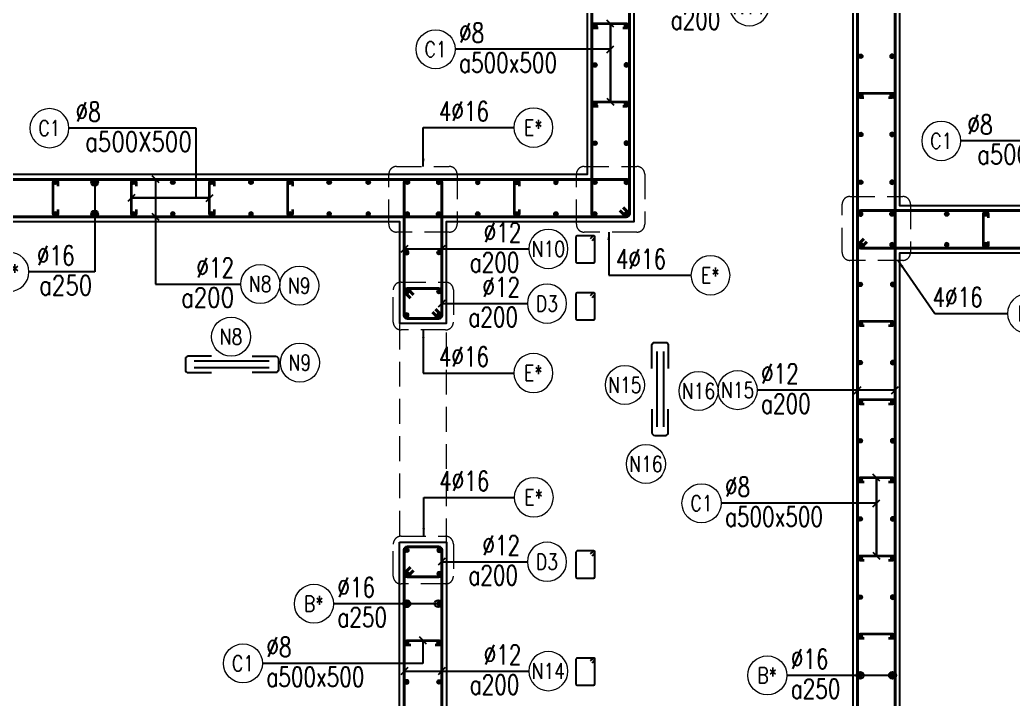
# Model space of a CAD drawing. Header units: millimetres. Extents: x 931337 to 1117500, y 19732 to 157199.
# Drawn here: x 948621 to 954974, y 80188 to 84532 of the extents above; entities that cross this region are included whole.
import ezdxf
from ezdxf.enums import TextEntityAlignment as Align

# ---------------------------------------------------------------- set-up
doc = ezdxf.new("R2010")
doc.units = ezdxf.units.MM
doc.header["$MEASUREMENT"] = 0
doc.linetypes.add('HIDDEN', pattern=[9.525, 6.35, -3.175])
doc.linetypes.add('HIDDEN2', pattern=[4.7625, 3.175, -1.5875])
doc.layers.get('0').update_dxf_attribs({"lineweight": 20})
doc.layers.add('Hidden', color=9, linetype='HIDDEN')
doc.layers.add('Ligature', color=1, linetype='Continuous')
for name, color, linetype, lineweight in [('HT_Core wall _B3F-B1F$0$NDC_S_WALL', 6, 'Continuous', 25), ('KC-LEADER', 153, 'Continuous', 18), ('KC-THEP', 6, 'Continuous', 40), ('NDC_S_BEAM', 3, 'HIDDEN2', 20), ('NDC_S_DIM', 1, 'Continuous', 15), ('NDC_S_HIDDEN', 8, 'HIDDEN2', 13), ('NDC_S_LEADER', 1, 'Continuous', 15), ('NDC_S_REBAR', 4, 'Continuous', 35), ('NDC_S_STIRRUP', 4, 'Continuous', 40), ('NDC_S_VN TEXT', 7, 'Continuous', 20)]:
    doc.layers.add(name, color=color, linetype=linetype, lineweight=lineweight)
doc.styles.add('NDC_ARIAL', font='arial.ttf', dxfattribs={"width": 0.85})
doc.styles.add('NDC_DIM', font='', dxfattribs={"width": 0.75})
doc.styles.add('NDC_EN TXT', font='romans.shx', dxfattribs={"width": 0.8})
doc.styles.get('NDC_DIM').set_extended_font_data('Dotum')
doc.dimstyles.new('NDC_1-50', dxfattribs={"dimscale": 50, "dimtxt": 2.5, "dimasz": 1, "dimexe": 1.5, "dimexo": 0, "dimgap": 0.8, "dimtad": 1, "dimdec": 0, "dimdsep": 46, "dimtxsty": 'NDC_ARIAL', "dimblk": 'DIMMARK', "dimcen": 49999.938995, "dimdle": 1.5, "dimclrd": 1, "dimclre": 1, "dimclrt": 3, "dimadec": 0, "dimazin": 0, "dimtfac": 1, "dimtdec": 0, "dimtix": 1, "dimtmove": 2, "dimatfit": 3, "dimfxl": 1, "dimarcsym": 0})
doc.dimstyles.new('NDC_dim_30', dxfattribs={"dimscale": 30, "dimtxt": 2.5, "dimasz": 1.5, "dimexe": 1.5, "dimexo": 2.5, "dimgap": 1, "dimtad": 1, "dimdec": 0, "dimzin": 0, "dimdsep": 46, "dimtxsty": 'NDC_DIM', "dimblk": 'DIMMARK', "dimcen": 0.09, "dimdle": 1.2, "dimclrd": 1, "dimclre": 1, "dimclrt": 3, "dimadec": 0, "dimazin": 0, "dimtfac": 1, "dimtdec": 0, "dimtix": 1, "dimtofl": 0, "dimtmove": 0, "dimatfit": 3, "dimfxl": 6, "dimfxlon": 1, "dimtolj": 1, "dimtzin": 0, "dimarcsym": 0})

# ---------------------------------------------------------------- blocks, each defined once
blk = doc.blocks.new('THEP')
at = {"layer": 'KC-LEADER', "color": 6}
blk.add_circle((0, 0), 14, dxfattribs=at)
at = {"layer": 'KC-THEP'}
for p, q in [((-14, 0), (14, 0)), ((9.9, 9.9), (-9.9, -9.9)), ((-9.9, 9.9), (9.9, -9.9)), ((0, 14), (0, -14))]:
    blk.add_line(p, q, dxfattribs=at)
blk = doc.blocks.new('DIMMARK')
at = {"layer": 'NDC_S_DIM', "color": 1}
blk.add_line((-1.5, 0), (1, 0), dxfattribs=at)
at = {"layer": 'NDC_S_DIM', "color": 2, "const_width": 0.1}
blk.add_lwpolyline([(-0.42, -0.42), (0.42, 0.42)], dxfattribs=at)
blk = doc.blocks.new('*U10')
blk.add_circle((2.5, 0), 2.5)
at = {"layer": 'NDC_S_VN TEXT', "color": 3, "style": 'NDC_EN TXT'}
for tag, width, p in [('DK2', 0.75, (-0.85, 0.85)), ('KC2', 0.8, (-0.85, -2.97))]:
    blk.add_attdef(tag, text='', height=2.5, dxfattribs=dict(at, width=width)).set_placement(p, align=Align.RIGHT)
at = {"layer": 'NDC_S_VN TEXT', "color": 7, "style": 'NDC_EN TXT', "width": 0.8}
blk.add_attdef('SH3', text='', height=2, dxfattribs=at).set_placement((2.5, 0), align=Align.MIDDLE)
blk = doc.blocks.new('A$C7BC65A55')
at = {"layer": 'Ligature'}
for p, q in [((-15.2, 372, 0), (-15.2, 38.5, 0)), ((15.2, 372, 0), (15.2, 38.5, 0))]:
    blk.add_line(p, q, dxfattribs=at)
for points in [[(-36.2, 296.5), (-36.2, 400.9, -0.414214), (-24, 413.1), (24, 413.1, -0.414214), (36.2, 400.9), (36.2, 296.5)], [(-36.2, 116.5), (-36.2, 12.2, 0.414214), (-24, 0), (24, 0, 0.414214), (36.2, 12.2), (36.2, 116.5)]]:
    blk.add_lwpolyline(points, format="xyb", dxfattribs=at)
blk = doc.blocks.new('*U11')
blk.add_circle((-2.5, 0), 2.5)
at = {"layer": 'NDC_S_VN TEXT', "color": 3, "style": 'NDC_EN TXT', "width": 0.75}
for tag, p in [('DK1', (0.5, 0.85)), ('KC1', (0.5, -2.97))]:
    blk.add_attdef(tag, p, '', height=2.5, dxfattribs=at)
at = {"layer": 'NDC_S_VN TEXT', "color": 7, "style": 'NDC_EN TXT', "width": 0.8}
blk.add_attdef('SH2', text='', height=2, dxfattribs=at).set_placement((-2.5, 0), align=Align.MIDDLE)
blk = doc.blocks.new('*U13')
blk.add_circle((-2.5, 0), 2.5)
at = {"layer": 'NDC_S_VN TEXT', "color": 3, "style": 'NDC_EN TXT', "width": 0.75}
blk.add_attdef('DK1', (0.5, 0.85), '', height=2.5, dxfattribs=at)
at = {"layer": 'NDC_S_VN TEXT', "color": 7, "style": 'NDC_EN TXT', "width": 0.8}
blk.add_attdef('SH2', text='', height=2, dxfattribs=at).set_placement((-2.5, 0), align=Align.MIDDLE)
blk = doc.blocks.new('*U12')
blk.add_circle((-2.5, 0), 2.5)
at = {"layer": 'NDC_S_VN TEXT', "color": 3, "style": 'NDC_EN TXT', "width": 0.75}
for tag, p in [('DK1', (0.5, 0.85)), ('KC1', (0.5, -2.97))]:
    blk.add_attdef(tag, p, '', height=2.5, dxfattribs=at)
at = {"layer": 'NDC_S_VN TEXT', "color": 7, "style": 'NDC_EN TXT', "width": 0.8}
blk.add_attdef('SH2', text='', height=2, dxfattribs=at).set_placement((-2.5, 0), align=Align.MIDDLE)

msp = doc.modelspace()

# ---------------------------------------------------------------- linework, layer by layer
for centre in [(950407.985, 82832.403), (949971.711, 82506.127), (950411.812, 82340.371), (952490.89, 82197.291), (952961.859, 82159.131), (952625.338, 81692.288)]:
    msp.add_circle(centre, 125)
at = {"layer": 'HT_Core wall _B3F-B1F$0$NDC_S_WALL'}
for points in [[(951349.189, 76542.293), (951349.189, 78492.293), (951049.189, 78492.293), (951049.189, 77842.293), (948349.189, 77842.293), (948349.189, 83242.293), (951049.189, 83242.293), (951049.189, 82592.293), (951349.189, 82592.293), (951349.189, 83242.293), (952549.189, 83242.293), (952549.189, 85742.293), (950049.189, 85742.293), (950049.189, 85242.293), (952249.189, 85242.293), (952249.189, 83542.293), (948349.189, 83542.293), (948349.189, 85242.293), (949249.189, 85242.293), (949249.189, 85742.293), (947849.189, 85742.293), (947849.189, 76542.293)], [(951049.189, 81192.293), (951349.189, 81192.293), (951349.189, 79892.293), (951049.189, 79892.293)]]:
    msp.add_lwpolyline(points, close=True, dxfattribs=at)
for points in [[(955299.189, 85742.293), (953949.189, 85742.293), (953949.189, 78642.293), (953199.189, 78642.293), (953199.189, 78442.293), (954249.189, 78442.293), (954249.189, 83042.293), (957049.189, 83042.293)], [(957049.189, 83342.293), (954249.189, 83342.293), (954249.189, 85242.293), (955299.189, 85242.293)]]:
    msp.add_lwpolyline(points, dxfattribs=at)
at = {"layer": 'Ligature'}
for points in [[(952280.378, 83121.378), (952296.344, 83137.344, 0.66817864), (952290.571, 83151.282), (952185.942, 83151.282, 0.41421356), (952177.777, 83143.117), (952177.777, 82986.009, 0.41421356), (952185.942, 82977.845), (952290.571, 82977.845, 0.41421356), (952298.736, 82986.009), (952298.736, 83143.117, 0.66817864), (952284.797, 83148.89), (952268.832, 83132.925)], [(952280.378, 82756.777), (952296.344, 82772.743, 0.66817864), (952290.571, 82786.681), (952185.942, 82786.681, 0.41421356), (952177.777, 82778.516), (952177.777, 82621.409, 0.41421356), (952185.942, 82613.244), (952290.571, 82613.244, 0.41421356), (952298.736, 82621.409), (952298.736, 82778.516, 0.66817864), (952284.797, 82784.29), (952268.832, 82768.324)], [(952280.378, 81105.807), (952296.344, 81121.773, 0.66817864), (952290.571, 81135.711), (952185.942, 81135.711, 0.41421356), (952177.777, 81127.546), (952177.777, 80970.439, 0.41421356), (952185.942, 80962.274), (952290.571, 80962.274, 0.41421356), (952298.736, 80970.439), (952298.736, 81127.546, 0.66817864), (952284.797, 81133.32), (952268.832, 81117.354)], [(952280.35, 80421.378), (952296.316, 80437.344, 0.66817864), (952290.543, 80451.282), (952185.914, 80451.282, 0.41421356), (952177.749, 80443.117), (952177.749, 80286.009, 0.41421356), (952185.914, 80277.845), (952290.543, 80277.845, 0.41421356), (952298.708, 80286.009), (952298.707, 80443.117, 0.66817864), (952284.769, 80448.89), (952268.803, 80432.925)]]:
    msp.add_lwpolyline(points, format="xyb", dxfattribs=at)
at = {"layer": 'NDC_S_BEAM', "ltscale": 50}
for p, q in [((951049.189, 82583.987), (951049.189, 81183.987)), ((951349.189, 81183.987), (951349.189, 82583.987))]:
    msp.add_line(p, q, dxfattribs=at)
at = {"layer": 'NDC_S_HIDDEN', "ltscale": 50}
for points in [[(951030.264, 83594.549), (951367.474, 83594.549, -0.41421356), (951417.474, 83544.549), (951417.474, 83224.812, -0.41421356), (951367.474, 83174.812), (951030.264, 83174.812, -0.41421356), (950980.264, 83224.812), (950980.264, 83544.549, -0.41421356)], [(952230.236, 83594.549), (952567.446, 83594.549, -0.41421356), (952617.446, 83544.549), (952617.446, 83224.812, -0.41421356), (952567.446, 83174.812), (952230.236, 83174.812, -0.41421356), (952180.236, 83224.812), (952180.236, 83544.549, -0.41421356)], [(953930.236, 83402.583), (954267.446, 83402.583, -0.41421356), (954317.446, 83352.583), (954317.446, 83044.067, -0.41421356), (954267.446, 82994.067), (953930.236, 82994.067, -0.41421356), (953880.236, 83044.067), (953880.236, 83352.583, -0.41421356)], [(951058.922, 82854.754), (951343.678, 82854.754, -0.41421356), (951393.678, 82804.754), (951393.678, 82599.746, -0.41421356), (951343.678, 82549.746), (951058.922, 82549.746, -0.41421356), (951008.922, 82599.746), (951008.922, 82804.754, -0.41421356)], [(951058.922, 81229.933), (951343.678, 81229.933, -0.41421356), (951393.678, 81179.933), (951393.678, 80974.925, -0.41421356), (951343.678, 80924.925), (951058.922, 80924.925, -0.41421356), (951008.922, 80974.925), (951008.922, 81179.933, -0.41421356)]]:
    msp.add_lwpolyline(points, format="xyb", close=True, dxfattribs=at)
at = {"layer": 'NDC_S_REBAR'}
for points in [[(952319.74, 84478.539), (952294.74, 84478.539, -1), (952294.74, 84508.539), (952501.764, 84508.539, -1), (952501.764, 84478.539), (952476.764, 84478.539)], [(954019.74, 84034.272), (953994.74, 84034.272, -1), (953994.74, 84064.272), (954201.764, 84064.272, -1), (954201.764, 84034.272), (954176.764, 84034.272)], [(952319.74, 83978.539), (952294.74, 83978.539, -1), (952294.74, 84008.539), (952501.764, 84008.539, -1), (952501.764, 83978.539), (952476.764, 83978.539)], [(948864.217, 83318.539), (948864.217, 83293.539, -1), (948834.217, 83293.539), (948834.217, 83493.539, -1), (948864.217, 83493.539), (948864.217, 83468.539)], [(949364.217, 83318.539), (949364.217, 83293.539, -1), (949334.217, 83293.539), (949334.217, 83493.539, -1), (949364.217, 83493.539), (949364.217, 83468.539)], [(949864.217, 83318.539), (949864.217, 83293.539, -1), (949834.217, 83293.539), (949834.217, 83493.539, -1), (949864.217, 83493.539), (949864.217, 83468.539)], [(950364.217, 83318.539), (950364.217, 83293.539, -1), (950334.217, 83293.539), (950334.217, 83493.539, -1), (950364.217, 83493.539), (950364.217, 83468.539)], [(951814.189, 83318.84), (951814.189, 83293.84, -1), (951784.189, 83293.84), (951784.189, 83493.84, -1), (951814.189, 83493.84), (951814.189, 83468.84)], [(954814.189, 83115.746), (954814.189, 83090.746, -1), (954784.189, 83090.746), (954784.189, 83290.746, -1), (954814.189, 83290.746), (954814.189, 83265.746)], [(954020.677, 82575.445), (953995.677, 82575.445, -1), (953995.677, 82605.445), (954202.701, 82605.445, -1), (954202.701, 82575.445), (954177.701, 82575.445)], [(954020.677, 82075.445), (953995.677, 82075.445, -1), (953995.677, 82105.445), (954202.701, 82105.445, -1), (954202.701, 82075.445), (954177.701, 82075.445)], [(954020.677, 81575.445), (953995.677, 81575.445, -1), (953995.677, 81605.445), (954202.701, 81605.445, -1), (954202.701, 81575.445), (954177.701, 81575.445)], [(954020.677, 81075.445), (953995.677, 81075.445, -1), (953995.677, 81105.445), (954202.701, 81105.445, -1), (954202.701, 81075.445), (954177.701, 81075.445)], [(951120.677, 80533.27), (951095.677, 80533.27, -1), (951095.677, 80563.27), (951302.701, 80563.27, -1), (951302.701, 80533.27), (951277.701, 80533.27)], [(954020.677, 80575.445), (953995.677, 80575.445, -1), (953995.677, 80605.445), (954202.701, 80605.445, -1), (954202.701, 80575.445), (954177.701, 80575.445)]]:
    msp.add_lwpolyline(points, format="xyb", dxfattribs=at)
at = {"layer": 'NDC_S_STIRRUP'}
for points in [[(952479.189, 83332.293), (952519.189, 83292.293, -0.41421356), (952499.189, 83272.293), (952299.189, 83272.293, -0.41421356), (952279.189, 83292.293), (952279.189, 85692.293, -0.41421356), (952299.189, 85712.293), (952499.189, 85712.293, -0.41421356), (952519.189, 85692.293), (952519.189, 83292.293, -0.41421356), (952499.189, 83272.293), (952459.189, 83312.293)], [(954179.189, 78532.293), (954219.189, 78492.293, -0.41421356), (954199.189, 78472.293), (953999.189, 78472.293, -0.41421356), (953979.189, 78492.293), (953979.189, 85692.293, -0.41421356), (953999.189, 85712.293), (954199.189, 85712.293, -0.41421356), (954219.189, 85692.293), (954219.189, 78492.293, -0.41421356), (954199.189, 78472.293), (954159.189, 78512.293)], [(947939.189, 83312.293), (947899.189, 83272.293, -0.41421356), (947879.189, 83292.293), (947879.189, 83492.293, -0.41421356), (947899.189, 83512.293), (952499.189, 83512.293, -0.41421356), (952519.189, 83492.293), (952519.189, 83292.293, -0.41435759), (952499.189, 83272.293), (947899.189, 83272.293, -0.41421356), (947879.189, 83292.293), (947919.189, 83332.293)], [(951279.217, 82682.293), (951319.217, 82642.293, -0.41421356), (951299.217, 82622.293), (951099.217, 82622.293, -0.41421356), (951079.217, 82642.293), (951079.217, 83492.293, -0.41421356), (951099.217, 83512.293), (951299.217, 83512.293, -0.41421356), (951319.217, 83492.293), (951319.217, 82642.293, -0.41421356), (951299.217, 82622.293), (951259.217, 82662.293)], [(954039.189, 83112.293), (953999.189, 83072.293, -0.41421356), (953979.189, 83092.293), (953979.189, 83292.293, -0.41421356), (953999.189, 83312.293), (957299.161, 83312.293, -0.41421356), (957319.161, 83292.293), (957319.161, 83092.293, -0.41435759), (957299.161, 83072.293), (953999.189, 83072.293, -0.41421356), (953979.189, 83092.293), (954019.189, 83132.293)], [(951119.189, 82753.263), (951079.189, 82793.263, -0.41421356), (951099.189, 82813.263), (951299.189, 82813.263, -0.41421356), (951319.189, 82793.263), (951319.189, 82642.293, -0.41421356), (951299.189, 82622.293), (951099.189, 82622.293, -0.41421356), (951079.189, 82642.293), (951079.189, 82793.263, -0.41421356), (951099.189, 82813.263), (951139.189, 82773.263)], [(951119.189, 81031.323), (951079.189, 80991.323, 0.41421356), (951099.189, 80971.323), (951299.189, 80971.323, 0.41421356), (951319.189, 80991.323), (951319.189, 81142.293, 0.41421356), (951299.189, 81162.293), (951099.189, 81162.293, 0.41421356), (951079.189, 81142.293), (951079.189, 80991.323, 0.41421356), (951099.189, 80971.323), (951139.189, 81011.323)], [(951279.217, 79982.293), (951319.217, 79942.293, -0.41421356), (951299.217, 79922.293), (951099.217, 79922.293, -0.41421356), (951079.217, 79942.293), (951079.217, 81142.293, -0.41421356), (951099.217, 81162.293), (951299.217, 81162.293, -0.41421356), (951319.217, 81142.293), (951319.217, 79942.293, -0.41421356), (951299.217, 79922.293), (951259.217, 79962.293)]]:
    msp.add_lwpolyline(points, format="xyb", dxfattribs=at)

# ---------------------------------------------------------------- block references
at = {"layer": 'Hidden', "xscale": 1.44, "yscale": 1.44, "zscale": 1.44}
msp.add_blockref('A$C7BC65A55', (952715.97, 81875.01, 0.03), dxfattribs=at)
at = {"layer": 'Hidden', "xscale": 1.44, "yscale": 1.44, "zscale": 1.44, "rotation": 270}
msp.add_blockref('A$C7BC65A55', (949679.6, 82328.602, 0.03), dxfattribs=at)
at = {"layer": 'KC-THEP'}
for p, rotation in [((952299.217, 84493.539), 189.6685644363809), ((953999.217, 84299.272), 189.6685644363809), ((952299.217, 84243.539), 189.6685644363809), ((953999.217, 84049.272), 189.6685644363809), ((952299.217, 83993.539), 189.6685644363809), ((953999.217, 83799.272), 189.6685644363809), ((952299.217, 83743.539), 189.6685644363809), ((948849.217, 83493.539), 189.6685644363809), ((949099.217, 83493.539), 189.6685644363809), ((949349.217, 83493.539), 189.6685644363809), ((949599.217, 83493.539), 189.6685644363809), ((949849.217, 83493.539), 189.6685644363809), ((950099.217, 83493.539), 189.6685644363809), ((950349.217, 83493.539), 189.6685644363809), ((950599.217, 83493.539), 189.6685644363809), ((950849.217, 83493.539), 189.6685644363809), ((951099.217, 83493.539), 189.6685644363809), ((952299.217, 83493.539), 189.6685644363809), ((953999.217, 83493.539), 189.6685644363809), ((951299.189, 83290.746), 189.6685644363809), ((951549.189, 83290.746), 189.6685644363809), ((951799.189, 83290.746), 189.6685644363809), ((952049.189, 83290.746), 189.6685644363809), ((952499.189, 83290.746), 189.6685644363809), ((954199.189, 83290.746), 189.6685644363809), ((954549.189, 83290.746), 189.6685644363809), ((954799.189, 83290.746), 189.6685644363809), ((953999.217, 83094.14), 189.6685644363809), ((951302.701, 83044.141), 9.668564436380946), ((953995.677, 82840.445), 189.6685644363809), ((951302.701, 82794.141), 9.668564436380946), ((951302.701, 82644.141), 9.668564436380946), ((953995.677, 82590.445), 189.6685644363809), ((953995.677, 82340.445), 189.6685644363809), ((953995.677, 82090.445), 189.6685644363809), ((953995.677, 81840.445), 189.6685644363809), ((953995.677, 81590.445), 189.6685644363809), ((953995.677, 81340.445), 189.6685644363809), ((951095.677, 81140.445), 189.6685644363809), ((953995.677, 81090.445), 189.6685644363809), ((951095.677, 80990.445), 189.6685644363809), ((951302.701, 80798.27), 9.668564436380946), ((953995.677, 80840.445), 189.6685644363809), ((951302.701, 80548.27), 9.668564436380946), ((953995.677, 80590.445), 189.6685644363809), ((951302.701, 80298.27), 9.668564436380946), ((953995.677, 80340.445), 189.6685644363809)]:
    msp.add_blockref('THEP', p, dxfattribs=dict(at, rotation=rotation))
at = {"layer": 'KC-THEP', "xscale": -1}
for p, rotation in [((952499.189, 84493.84), 350.3314355636191), ((954199.189, 84299.573), 350.3314355636191), ((952499.189, 84243.84), 350.3314355636191), ((954199.189, 84049.573), 350.3314355636191), ((952499.189, 83993.84), 350.3314355636191), ((954199.189, 83799.573), 350.3314355636191), ((952499.189, 83743.84), 350.3314355636191), ((951299.189, 83493.84), 350.3314355636191), ((951549.189, 83493.84), 350.3314355636191), ((951799.189, 83493.84), 350.3314355636191), ((952049.189, 83493.84), 350.3314355636191), ((952499.189, 83493.84), 350.3314355636191), ((954199.189, 83493.84), 350.3314355636191), ((948849.217, 83290.446), 350.3314355636191), ((949099.217, 83290.446), 350.3314355636191), ((949349.217, 83290.446), 350.3314355636191), ((949599.217, 83290.446), 350.3314355636191), ((949849.217, 83290.446), 350.3314355636191), ((950099.217, 83290.446), 350.3314355636191), ((950349.217, 83290.446), 350.3314355636191), ((950599.217, 83290.446), 350.3314355636191), ((950849.217, 83290.446), 350.3314355636191), ((951099.217, 83290.446), 350.3314355636191), ((952299.217, 83290.446), 350.3314355636191), ((953999.217, 83290.446), 350.3314355636191), ((954199.189, 83093.84), 350.3314355636191), ((954549.189, 83093.84), 350.3314355636191), ((954799.189, 83093.84), 350.3314355636191), ((951095.677, 83044.141), 350.3314355636191), ((954202.701, 82840.445), 170.331435563619), ((951095.677, 82794.141), 350.3314355636191), ((951095.677, 82644.141), 350.3314355636191), ((954202.701, 82590.445), 170.331435563619), ((954202.701, 82340.445), 170.331435563619), ((954202.701, 82090.445), 170.331435563619), ((954202.701, 81840.445), 170.331435563619), ((954202.701, 81590.445), 170.331435563619), ((954202.701, 81340.445), 170.331435563619), ((951302.701, 81140.445), 170.331435563619), ((954202.701, 81090.445), 170.331435563619), ((951302.701, 80990.445), 170.331435563619), ((951095.677, 80798.27), 350.3314355636191), ((954202.701, 80840.445), 170.331435563619), ((951095.677, 80548.27), 350.3314355636191), ((954202.701, 80590.445), 170.331435563619), ((951095.677, 80298.27), 350.3314355636191), ((954202.701, 80340.445), 170.331435563619)]:
    msp.add_blockref('THEP', p, dxfattribs=dict(at, rotation=rotation))
at = {"layer": 'NDC_S_VN TEXT'}
ref = msp.add_blockref('*U11', (953161.577, 84619.101), dxfattribs=dict(at, xscale=-50, yscale=50, zscale=50))
ref.add_attrib('SH2', 'N11', dxfattribs={"color": 7, "height": 100, "style": 'NDC_EN TXT', "width": 0.8}).set_placement((953286.577, 84619.101), align=Align.MIDDLE)
ref.add_attrib('DK1', '%%C12', (952873.184, 84661.376), dxfattribs={"color": 3, "height": 125, "style": 'NDC_EN TXT', "width": 0.75})
ref.add_attrib('KC1', 'a200', (952783.898, 84470.473), dxfattribs={"color": 3, "height": 125, "style": 'NDC_EN TXT', "width": 0.75})
at = {"layer": 'NDC_S_VN TEXT', "xscale": 50, "yscale": 50, "zscale": 50}
for name, p, values in [('*U12', (951404.939, 84344.177), {'SH2': 'C1', 'DK1': '%%c8', 'KC1': 'a500x500'}), ('*U10', (950033.263, 82842.741), {'SH3': 'N8', 'DK2': '%%C12', 'KC2': 'a200'}), ('*U11', (953336.801, 82164.299), {'SH2': 'N15', 'DK1': '%%C12', 'KC1': 'a200'}), ('*U12', (953105.876, 81441.083), {'SH2': 'C1', 'DK1': '%%c8', 'KC1': 'a500x500'}), ('*U11', (950626.73, 80798.27), {'SH2': 'B*', 'DK1': '%%C16', 'KC1': 'a250'}), ('*U12', (950172.745, 80416.996), {'SH2': 'C1', 'DK1': '%%c8', 'KC1': 'a500x500'}), ('*U11', (953526.73, 80340.445), {'SH2': 'B*', 'DK1': '%%C16', 'KC1': 'a250'})]:
    msp.add_blockref(name, p, dxfattribs=at).add_auto_attribs(values)
at = {"layer": 'NDC_S_VN TEXT'}
ref = msp.add_blockref('*U10', (948934.755, 83839.489), dxfattribs=dict(at, xscale=-50, yscale=50, zscale=50))
ref.add_attrib('SH3', 'C1', dxfattribs={"color": 7, "height": 100, "style": 'NDC_EN TXT', "width": 0.8}).set_placement((948809.755, 83839.489), align=Align.MIDDLE)
ref.add_attrib('DK2', '%%c8', dxfattribs={"color": 3, "height": 125, "style": 'NDC_EN TXT', "width": 0.75}).set_placement((949137.97, 83881.764), align=Align.RIGHT)
ref.add_attrib('KC2', 'a500X500', dxfattribs={"color": 3, "height": 125, "style": 'NDC_EN TXT', "width": 0.8}).set_placement((949720.112, 83690.862), align=Align.RIGHT)
ref = msp.add_blockref('*U13', (951780.61, 83843.409), dxfattribs=dict(at, xscale=-50, yscale=50, zscale=50))
ref.add_attrib('SH2', 'E*', dxfattribs={"color": 7, "height": 100, "style": 'NDC_EN TXT', "width": 0.8}).set_placement((951905.61, 83843.409), align=Align.MIDDLE)
ref.add_attrib('DK1', '4%%C16', (951300.253, 83885.684), dxfattribs={"color": 3, "height": 125, "style": 'NDC_EN TXT', "width": 0.75})
ref = msp.add_blockref('*U10', (954639.165, 83758.089), dxfattribs=dict(at, xscale=-50, yscale=50, zscale=50))
ref.add_attrib('SH3', 'C1', dxfattribs={"color": 7, "height": 100, "style": 'NDC_EN TXT', "width": 0.8}).set_placement((954514.165, 83758.089), align=Align.MIDDLE)
ref.add_attrib('DK2', '%%c8', dxfattribs={"color": 3, "height": 125, "style": 'NDC_EN TXT', "width": 0.75}).set_placement((954842.379, 83800.364), align=Align.RIGHT)
ref.add_attrib('KC2', 'a500X500', dxfattribs={"color": 3, "height": 125, "style": 'NDC_EN TXT', "width": 0.8}).set_placement((955424.522, 83609.462), align=Align.RIGHT)
ref = msp.add_blockref('*U11', (951876.052, 83067.474), dxfattribs=dict(at, xscale=-50, yscale=50, zscale=50))
ref.add_attrib('SH2', 'N10', dxfattribs={"color": 7, "height": 100, "style": 'NDC_EN TXT', "width": 0.8}).set_placement((952001.052, 83067.474), align=Align.MIDDLE)
ref.add_attrib('DK1', '%%C12', (951587.659, 83109.749), dxfattribs={"color": 3, "height": 125, "style": 'NDC_EN TXT', "width": 0.75})
ref.add_attrib('KC1', 'a200', (951498.373, 82918.847), dxfattribs={"color": 3, "height": 125, "style": 'NDC_EN TXT', "width": 0.75})
ref = msp.add_blockref('*U10', (948678.606, 82920.733), dxfattribs=dict(at, xscale=-50, yscale=50, zscale=50))
ref.add_attrib('SH3', 'B*', dxfattribs={"color": 7, "height": 100, "style": 'NDC_EN TXT', "width": 0.8}).set_placement((948553.606, 82920.733), align=Align.MIDDLE)
ref.add_attrib('DK2', '%%C16', dxfattribs={"color": 3, "height": 125, "style": 'NDC_EN TXT', "width": 0.75}).set_placement((948971.106, 82963.009), align=Align.RIGHT)
ref.add_attrib('KC2', 'a250', dxfattribs={"color": 3, "height": 125, "style": 'NDC_EN TXT', "width": 0.8}).set_placement((949083.01, 82772.106), align=Align.RIGHT)
ref = msp.add_blockref('*U13', (952913.169, 82898.761), dxfattribs=dict(at, xscale=-50, yscale=50, zscale=50))
ref.add_attrib('SH2', 'E*', dxfattribs={"color": 7, "height": 100, "style": 'NDC_EN TXT', "width": 0.8}).set_placement((953038.169, 82898.761), align=Align.MIDDLE)
ref.add_attrib('DK1', '4%%C16', (952432.812, 82941.036), dxfattribs={"color": 3, "height": 125, "style": 'NDC_EN TXT', "width": 0.75})
ref = msp.add_blockref('*U11', (951867.454, 82717.778), dxfattribs=dict(at, xscale=-50, yscale=50, zscale=50))
ref.add_attrib('SH2', 'D3', dxfattribs={"color": 7, "height": 100, "style": 'NDC_EN TXT', "width": 0.8}).set_placement((951992.454, 82717.778), align=Align.MIDDLE)
ref.add_attrib('DK1', '%%C12', (951579.061, 82760.053), dxfattribs={"color": 3, "height": 125, "style": 'NDC_EN TXT', "width": 0.75})
ref.add_attrib('KC1', 'a200', (951489.776, 82569.151), dxfattribs={"color": 3, "height": 125, "style": 'NDC_EN TXT', "width": 0.75})
ref = msp.add_blockref('*U13', (954938.413, 82654.353), dxfattribs=dict(at, xscale=-50, yscale=50, zscale=50))
ref.add_attrib('SH2', 'E*', dxfattribs={"color": 7, "height": 100, "style": 'NDC_EN TXT', "width": 0.8}).set_placement((955063.413, 82654.353), align=Align.MIDDLE)
ref.add_attrib('DK1', '4%%C16', (954458.056, 82696.629), dxfattribs={"color": 3, "height": 125, "style": 'NDC_EN TXT', "width": 0.75})
ref = msp.add_blockref('*U13', (951780.61, 82273.696), dxfattribs=dict(at, xscale=-50, yscale=50, zscale=50))
ref.add_attrib('SH2', 'E*', dxfattribs={"color": 7, "height": 100, "style": 'NDC_EN TXT', "width": 0.8}).set_placement((951905.61, 82273.696), align=Align.MIDDLE)
ref.add_attrib('DK1', '4%%C16', (951300.253, 82315.971), dxfattribs={"color": 3, "height": 125, "style": 'NDC_EN TXT', "width": 0.75})
ref = msp.add_blockref('*U13', (951783.041, 81478.793), dxfattribs=dict(at, xscale=-50, yscale=50, zscale=50))
ref.add_attrib('SH2', 'E*', dxfattribs={"color": 7, "height": 100, "style": 'NDC_EN TXT', "width": 0.8}).set_placement((951908.041, 81478.793), align=Align.MIDDLE)
ref.add_attrib('DK1', '4%%C16', (951302.684, 81521.068), dxfattribs={"color": 3, "height": 125, "style": 'NDC_EN TXT', "width": 0.75})
ref = msp.add_blockref('*U11', (951867.454, 81066.808), dxfattribs=dict(at, xscale=-50, yscale=50, zscale=50))
ref.add_attrib('SH2', 'D3', dxfattribs={"color": 7, "height": 100, "style": 'NDC_EN TXT', "width": 0.8}).set_placement((951992.454, 81066.808), align=Align.MIDDLE)
ref.add_attrib('DK1', '%%C12', (951579.061, 81109.083), dxfattribs={"color": 3, "height": 125, "style": 'NDC_EN TXT', "width": 0.75})
ref.add_attrib('KC1', 'a200', (951489.776, 80918.181), dxfattribs={"color": 3, "height": 125, "style": 'NDC_EN TXT', "width": 0.75})
ref = msp.add_blockref('*U11', (951876.023, 80367.474), dxfattribs=dict(at, xscale=-50, yscale=50, zscale=50))
ref.add_attrib('SH2', 'N14', dxfattribs={"color": 7, "height": 100, "style": 'NDC_EN TXT', "width": 0.8}).set_placement((952001.023, 80367.474), align=Align.MIDDLE)
ref.add_attrib('DK1', '%%C12', (951587.631, 80409.749), dxfattribs={"color": 3, "height": 125, "style": 'NDC_EN TXT', "width": 0.75})
ref.add_attrib('KC1', 'a200', (951498.345, 80218.847), dxfattribs={"color": 3, "height": 125, "style": 'NDC_EN TXT', "width": 0.75})

# ---------------------------------------------------------------- texts
at = {"layer": 'NDC_S_VN TEXT', "color": 7, "style": 'NDC_EN TXT', "width": 0.8}
for tag, p in [('N9', (950407.985, 82832.403)), ('N8', (949971.711, 82506.127)), ('N9', (950411.812, 82340.371)), ('N15', (952490.89, 82197.291)), ('N16', (952961.859, 82159.131)), ('N16', (952625.338, 81692.288))]:
    msp.add_attdef(tag, text='3', height=100, dxfattribs=at).set_placement(p, align=Align.MIDDLE)

# ---------------------------------------------------------------- leaders
at = {"layer": 'NDC_S_LEADER'}
for points, dimstyle, override in [([(952398.252, 84508.539), (952398.252, 84008.539)], 'NDC_dim_30', {"dimtad": 0, "dimldrblk": 'Oblique'}), ([(952398.252, 84008.539), (952398.252, 84508.539)], 'NDC_dim_30', {"dimtad": 0, "dimldrblk": 'Oblique'}), ([(952398.252, 84344.176), (951404.939, 84344.176)], 'NDC_dim_30', {"dimtad": 0, "dimldrblk": 'Oblique'}), ([(949747.652, 83393.539), (949747.652, 83839.488), (948934.755, 83839.488)], 'NDC_dim_30', {"dimgap": 1, "dimtad": 0}), ([(951201.3, 83594.549), (951201.3, 83843.409), (951782.88, 83843.409)], 'NDC_1-50', {"dimgap": 0.8, "dimtad": 0}), ([(955452.061, 83190.746), (955452.061, 83758.088), (954639.165, 83758.088)], 'NDC_dim_30', {"dimtad": 0, "dimldrblk": 'Oblique'}), ([(949099.217, 83493.539), (949099.217, 82920.552), (948678.606, 82920.552)], 'NDC_dim_30', {"dimgap": 1, "dimtad": 0, "dimldrblk": 'Origin'}), ([(949488.524, 83512.293), (949488.524, 82842.56), (950033.263, 82842.56)], 'NDC_dim_30', {"dimtad": 0, "dimldrblk": 'Oblique'}), ([(949334.217, 83393.539), (949834.217, 83393.539)], 'NDC_dim_30', {"dimtad": 0, "dimldrblk": 'Oblique'}), ([(949834.217, 83393.539), (949334.217, 83393.539)], 'NDC_dim_30', {"dimtad": 0, "dimldrblk": 'Oblique'}), ([(949099.217, 83290.446), (949099.217, 82920.552), (948678.606, 82920.552)], 'NDC_dim_30', {"dimgap": 1, "dimtad": 0, "dimldrblk": 'Origin'}), ([(949488.524, 83272.293), (949488.524, 82842.56), (950033.263, 82842.56)], 'NDC_dim_30', {"dimtad": 0, "dimldrblk": 'Oblique'}), ([(952387.089, 83174.812), (952387.089, 82898.761), (952915.439, 82898.761)], 'NDC_1-50', {"dimgap": 0.8, "dimtad": 0}), ([(951079.217, 83067.293), (951876.052, 83067.293)], 'NDC_dim_30', {"dimtad": 0, "dimldrblk": 'Oblique'}), ([(951319.217, 83067.293), (951876.052, 83067.293)], 'NDC_dim_30', {"dimtad": 0, "dimldrblk": 'Oblique'}), ([(954237.934, 82994.067), (954473.896, 82654.353), (954938.413, 82654.353)], 'NDC_1-50', {"dimgap": 0.8, "dimtad": 0}), ([(951319.189, 82717.778), (951869.529, 82717.778)], 'NDC_dim_30', {"dimtad": 0, "dimldrblk": 'Oblique'}), ([(951201.3, 82549.746), (951201.3, 82273.696), (951782.88, 82273.696)], 'NDC_1-50', {"dimgap": 0.8, "dimtad": 0}), ([(954219.189, 82164.118), (953336.801, 82164.118)], 'NDC_dim_30', {"dimtad": 0, "dimldrblk": 'Oblique'}), ([(953979.189, 82164.118), (953336.801, 82164.118)], 'NDC_dim_30', {"dimtad": 0, "dimldrblk": 'Oblique'}), ([(954099.189, 81605.445), (954099.189, 81105.445)], 'NDC_dim_30', {"dimtad": 0, "dimldrblk": 'Oblique'}), ([(954099.189, 81105.445), (954099.189, 81605.445)], 'NDC_dim_30', {"dimtad": 0, "dimldrblk": 'Oblique'}), ([(951203.732, 81229.933), (951203.732, 81478.793), (951785.311, 81478.793)], 'NDC_1-50', {"dimgap": 0.8, "dimtad": 0}), ([(954099.189, 81441.082), (953105.876, 81441.082)], 'NDC_dim_30', {"dimtad": 0, "dimldrblk": 'Oblique'}), ([(951319.189, 81066.808), (951869.529, 81066.808)], 'NDC_dim_30', {"dimtad": 0, "dimldrblk": 'Oblique'}), ([(951295.649, 80798.571), (950626.73, 80798.27)], 'NDC_dim_30', {"dimtad": 0, "dimldrblk": 'Origin'}), ([(951095.677, 80798.27), (950626.73, 80798.27)], 'NDC_dim_30', {"dimtad": 0, "dimldrblk": 'Origin'}), ([(951199.189, 80563.27), (951199.189, 80417.282), (950172.745, 80417.027)], 'NDC_dim_30', {"dimtad": 0, "dimldrblk": 'Oblique'}), ([(951079.189, 80367.293), (951876.024, 80367.293)], 'NDC_dim_30', {"dimtad": 0, "dimldrblk": 'Oblique'}), ([(951319.189, 80367.293), (951876.024, 80367.293)], 'NDC_dim_30', {"dimtad": 0, "dimldrblk": 'Oblique'}), ([(954202.701, 80340.445), (953526.73, 80340.445)], 'NDC_dim_30', {"dimtad": 0, "dimldrblk": 'Origin'}), ([(953995.677, 80340.445), (953526.73, 80340.445)], 'NDC_dim_30', {"dimtad": 0, "dimldrblk": 'Origin'})]:
    msp.add_leader(points, dimstyle=dimstyle, override=override, dxfattribs=at)

doc.saveas('drawing.dxf')
